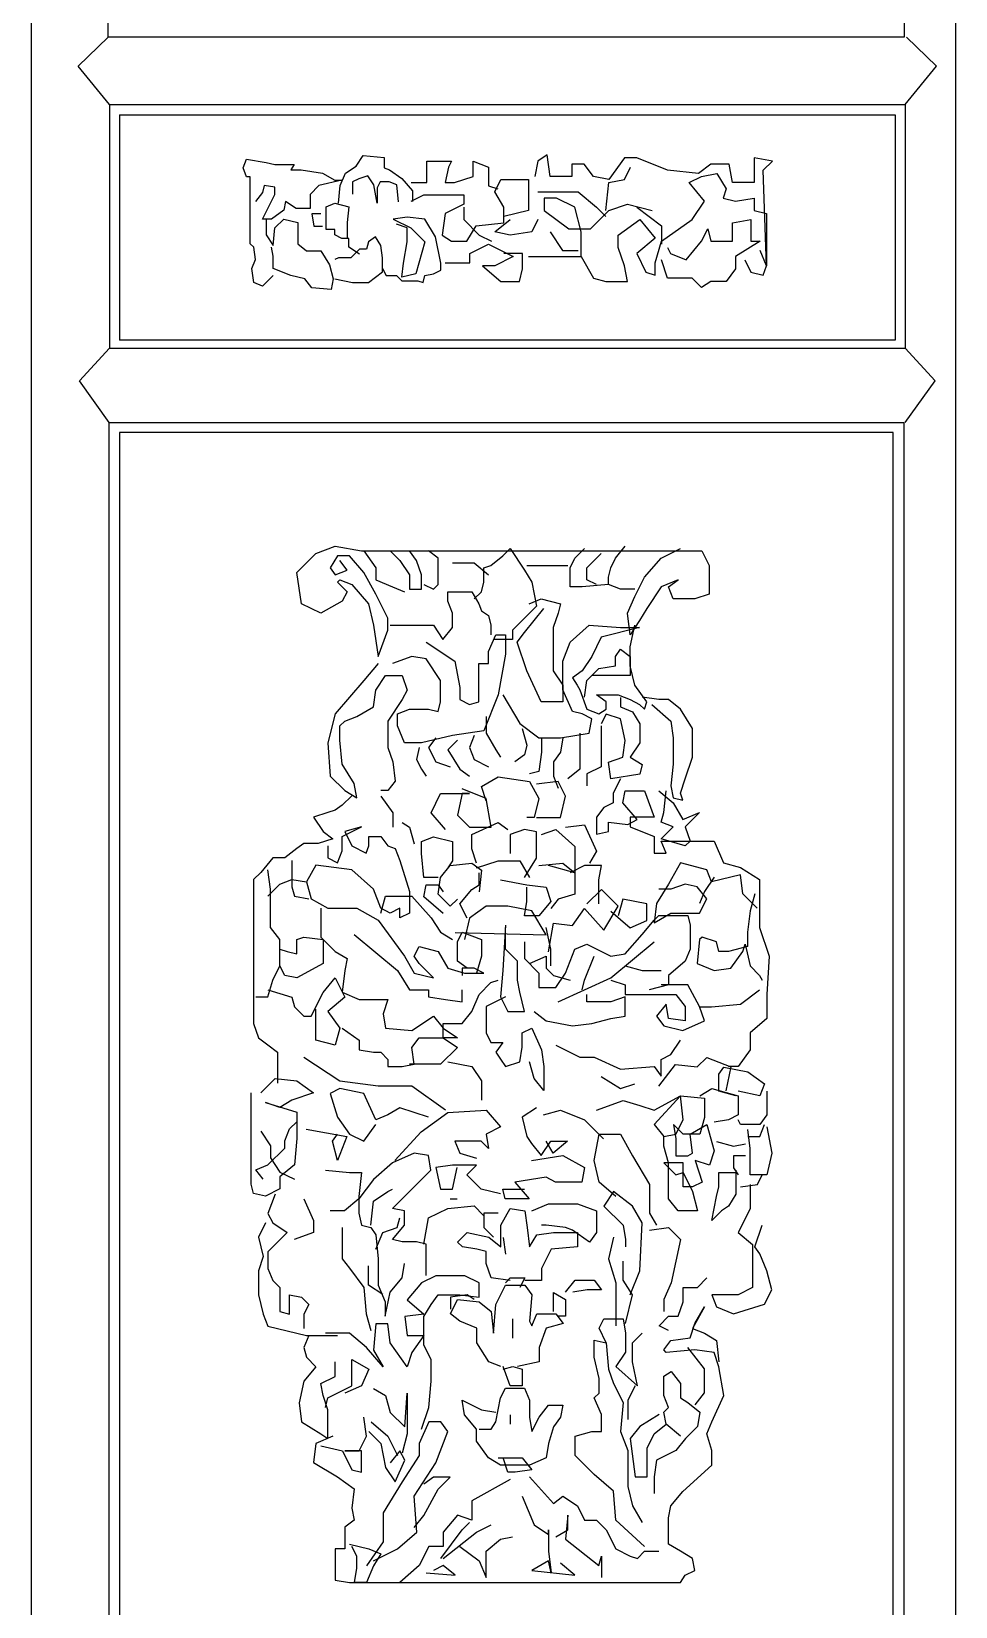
# Model space of a CAD drawing. Extents: x 1684 to 4686, y 4591 to 8092.
# Drawn here: x 3659 to 4110, y 4993 to 5761 of the extents above; entities that cross this region are included whole.
import ezdxf

# ---------------------------------------------------------------- set-up
doc = ezdxf.new("R2010")
doc.units = 0
doc.header["$MEASUREMENT"] = 0
doc.layers.add('3', color=3, linetype='CONTINUOUS')
doc.layers.add('7', color=7, linetype='CONTINUOUS')

msp = doc.modelspace()

# ---------------------------------------------------------------- linework, layer by layer
at = {"layer": '3'}
for p, q in [((3696.57, 5758.27), (3696.57, 7270.16)), ((4084.86, 7270.16), (4084.86, 5758.27)), ((3681.93, 5744.26), (3696.57, 5758.27)), ((4084.86, 5758.27), (3696.57, 5758.27)), ((4100.55, 5744.26), (4085.91, 5758.27)), ((3697.16, 5725.44), (3681.93, 5744.26)), ((4085.32, 5725.44), (4100.55, 5744.26)), ((3697.16, 5725.44), (4085.32, 5725.44)), ((3697.16, 5725.44), (3697.16, 5606.67)), ((4085.32, 5725.44), (4085.32, 5606.67)), ((3682.52, 5590.82), (3697.16, 5606.67)), ((3697.16, 5606.67), (4085.32, 5606.67)), ((4099.95, 5590.82), (4085.32, 5606.67)), ((3697.08, 5570.48), (3682.52, 5590.82)), ((4085.39, 5570.48), (4099.95, 5590.82)), ((3697.08, 4945.29), (3697.08, 5570.48)), ((3697.08, 5570.48), (4084.66, 5570.48)), ((4084.66, 5570.48), (4084.66, 4945.29))]:
    msp.add_line(p, q, dxfattribs=at)
for points in [[(3777.01, 5642.16), (3771.84, 5637), (3767.54, 5638.72), (3766.68, 5645.6), (3768.4, 5649.9), (3767.54, 5655.91), (3765.82, 5657.63), (3765.82, 5690.29), (3764.1, 5690.29), (3762.38, 5694.59), (3764.1, 5698.89), (3773.56, 5697.17), (3777.87, 5696.31), (3787.33, 5696.31), (3785.61, 5693.73), (3790.77, 5693.73), (3801.1, 5692.01), (3807.12, 5688.58), (3810.57, 5688.58), (3799.38, 5686), (3795.08, 5681.7), (3795.08, 5674.82), (3788.19, 5674.82), (3783.03, 5678.26), (3782.17, 5673.96), (3776.15, 5669.67), (3771.84, 5669.67), (3774.42, 5674.82), (3777.87, 5681.7), (3777.87, 5685.14), (3772.7, 5686), (3771.84, 5682.56), (3768.4, 5678.26)], [(3808.84, 5677.4), (3809.7, 5686), (3812.29, 5692.01), (3817.45, 5695.45), (3820.89, 5700.61), (3831.22, 5699.75), (3831.22, 5694.59), (3833.8, 5693.73), (3839.82, 5689.44), (3844.98, 5683.42), (3844.98, 5678.26)], [(3927.25, 5651.33), (3933.28, 5640.8), (3939.3, 5639.29), (3949.84, 5639.29), (3948.34, 5646.81), (3945.33, 5655.84), (3945.33, 5661.86), (3955.87, 5669.38), (3963.4, 5660.35), (3954.36, 5652.83), (3958.88, 5643.81), (3963.4, 5642.3), (3963.4, 5648.32), (3966.41, 5658.85), (3981.47, 5669.38), (3987.49, 5678.4), (3979.96, 5687.43), (3985.98, 5690.44), (3993.51, 5691.94), (3998.03, 5684.42), (3996.52, 5679.91), (4002.55, 5678.4), (4011.58, 5679.91), (4011.58, 5673.89), (4017.61, 5672.39), (4017.61, 5658.85), (4017.61, 5646.81), (4016.1, 5693.45), (4020.62, 5697.96), (4011.58, 5699.46), (4011.58, 5687.43), (4001.04, 5687.43), (3999.54, 5696.45), (3990.5, 5696.45), (3984.48, 5691.94), (3969.42, 5693.45), (3954.36, 5699.46), (3948.34, 5699.46), (3940.81, 5688.93), (3933.28, 5690.44), (3928.76, 5696.45), (3922.74, 5696.45), (3922.74, 5690.44), (3912.2, 5690.44), (3910.69, 5700.97), (3906.17, 5697.96), (3904.67, 5690.44)], [(3838.12, 5678.12), (3837.37, 5686.29), (3833.66, 5687.78), (3829.2, 5687.78), (3827.71, 5684.81), (3827.71, 5677.38), (3826.22, 5686.29), (3823.25, 5690.75), (3818.79, 5689.26), (3815.81, 5687.78), (3815.81, 5681.84)], [(3844.43, 5687.43), (3851.96, 5687.43), (3851.96, 5697.96), (3864.01, 5697.96), (3862.5, 5694.95), (3861, 5687.43), (3865.51, 5687.43), (3874.55, 5690.44), (3874.55, 5697.96), (3882.08, 5694.95), (3882.08, 5690.44), (3882.08, 5685.92), (3886.6, 5684.42)], [(3939.3, 5673.89), (3940.81, 5687.43), (3948.34, 5688.93), (3951.35, 5694.95)], [(3844.43, 5678.4), (3850.46, 5681.41), (3864.01, 5681.41), (3870.03, 5681.41), (3870.03, 5676.9), (3861, 5672.39), (3859.49, 5661.86), (3864.01, 5658.85), (3871.54, 5658.85), (3876.06, 5666.37), (3889.61, 5667.87), (3889.61, 5675.39), (3885.09, 5682.92), (3888.1, 5688.93), (3901.66, 5688.93), (3901.66, 5673.89), (3889.61, 5670.88)], [(3906.17, 5682.92), (3925.75, 5682.92), (3934.78, 5675.39), (3939.3, 5670.88)], [(3819.17, 5652.48), (3814.01, 5655.91), (3814.01, 5660.21), (3810.57, 5660.21), (3807.12, 5661.93), (3807.12, 5664.51), (3802.82, 5664.51), (3802.82, 5669.67), (3802.82, 5675.68), (3807.12, 5677.4), (3814.01, 5675.68), (3813.15, 5667.95), (3813.15, 5660.21)], [(3870.03, 5675.39), (3870.03, 5669.38), (3877.56, 5661.86), (3883.58, 5658.85)], [(3927.25, 5651.33), (3927.25, 5663.36), (3924.24, 5675.39), (3915.21, 5679.91), (3909.18, 5679.91), (3909.18, 5673.89), (3921.23, 5664.87), (3931.77, 5664.87), (3940.81, 5673.89), (3949.84, 5676.9), (3961.89, 5673.89)], [(3954.36, 5675.39), (3966.41, 5666.37), (3966.41, 5657.34)], [(3773.56, 5669.67), (3773.56, 5661.93), (3777.01, 5656.77), (3777.87, 5665.37), (3782.17, 5669.67), (3789.05, 5667.95), (3789.05, 5661.07), (3789.05, 5657.63), (3793.36, 5654.19), (3796.8, 5654.19), (3800.24, 5654.19), (3804.54, 5647.32), (3806.26, 5640.44), (3805.4, 5635.28), (3795.94, 5636.14), (3792.49, 5640.44), (3785.61, 5642.16), (3777.01, 5645.6), (3777.01, 5651.62), (3776.15, 5655.91)], [(3800.24, 5672.24), (3795.94, 5672.24), (3796.8, 5666.23), (3801.1, 5666.23)], [(3830.36, 5645.6), (3832.08, 5642.16), (3837.24, 5642.16), (3839.82, 5639.58), (3847.57, 5639.58), (3850.15, 5638.72), (3851.01, 5642.16), (3855.31, 5643.02), (3858.75, 5644.74), (3858.75, 5648.18), (3856.17, 5661.07), (3851.01, 5669.67), (3842.4, 5670.53), (3835.52, 5669.67), (3844.12, 5665.37), (3851.01, 5658.49), (3846.71, 5643.02), (3839.82, 5641.3), (3840.68, 5648.18), (3842.4, 5658.49), (3842.4, 5665.37), (3837.24, 5667.09)], [(3906.17, 5669.38), (3903.16, 5663.36), (3892.62, 5661.86), (3885.09, 5663.36), (3892.62, 5669.38)], [(3969.42, 5655.84), (3970.92, 5652.83), (3978.45, 5649.82), (3985.98, 5658.85), (3988.99, 5664.87), (3990.5, 5658.85), (4001.04, 5658.85), (4001.04, 5667.87), (4010.08, 5669.38), (4010.08, 5658.85), (4014.59, 5658.85), (4002.55, 5651.33), (4002.55, 5645.31), (3998.03, 5639.29), (3990.5, 5639.29), (3985.98, 5636.29), (3981.47, 5640.8), (3969.42, 5640.8), (3966.41, 5649.82)], [(3807.12, 5640.44), (3815.73, 5638.72), (3823.47, 5638.72), (3830.36, 5643.88), (3830.36, 5650.76), (3829.5, 5656.77), (3826.91, 5661.07), (3823.47, 5658.49), (3822.61, 5655.05), (3819.17, 5655.05), (3817.45, 5653.33), (3814.87, 5650.76), (3808.84, 5650.76), (3807.12, 5649.9)], [(3912.2, 5663.36), (3918.22, 5654.34), (3925.75, 5654.34)], [(3861, 5648.32), (3873.04, 5648.32), (3873.04, 5652.83), (3882.08, 5657.34), (3894.13, 5651.33), (3885.09, 5646.81), (3879.07, 5646.81), (3888.1, 5639.29), (3897.14, 5639.29), (3898.64, 5645.31), (3898.64, 5652.83), (3889.61, 5652.83)], [(4007.07, 5649.82), (4010.08, 5643.81), (4016.1, 5642.3), (4017.61, 5646.81), (4014.59, 5654.34)], [(3901.66, 5651.33), (3927.25, 5651.33)], [(3808.4, 5492.64), (3813.08, 5487.97), (3810.74, 5483.3), (3800.21, 5477.45), (3790.85, 5482.13), (3788.51, 5497.32), (3797.87, 5506.67), (3807.23, 5510.17), (3820.1, 5507.84), (3971, 5507.84), (3986.21, 5507.84), (3989.72, 5500.82), (3989.72, 5486.8), (3982.7, 5484.47), (3975.68, 5484.47), (3972.17, 5484.47), (3969.83, 5490.31), (3974.51, 5493.81), (3966.32, 5490.31), (3959.3, 5479.79), (3955.79, 5473.95), (3951.12, 5466.94), (3949.95, 5477.45), (3953.46, 5485.63), (3958.13, 5494.98), (3966.32, 5504.33), (3975.68, 5509)], [(3821.27, 5507.84), (3827.12, 5499.66), (3827.12, 5497.32), (3827.12, 5493.81), (3835.31, 5490.31), (3841.15, 5487.97)], [(3834.14, 5507.84), (3838.81, 5503.16), (3843.49, 5496.15), (3843.49, 5492.64), (3843.49, 5489.14), (3848.17, 5489.14), (3849.34, 5489.14), (3849.34, 5496.15), (3847, 5503.16), (3843.49, 5507.84)], [(3850.51, 5491.48), (3855.19, 5489.14), (3857.53, 5491.48), (3857.53, 5498.49), (3857.53, 5504.33), (3852.85, 5507.84)], [(3875.08, 5484.47), (3878.59, 5487.97), (3879.76, 5492.64), (3879.76, 5499.66), (3883.27, 5500.82), (3889.12, 5505.5), (3892.63, 5509), (3899.64, 5498.49), (3903.15, 5492.64), (3905.49, 5480.96), (3893.8, 5469.27), (3893.8, 5464.6), (3890.29, 5464.6), (3884.44, 5464.6)], [(3940.59, 5491.48), (3927.72, 5490.31), (3921.87, 5490.31), (3921.87, 5493.81), (3921.87, 5499.66), (3924.21, 5504.33), (3928.89, 5509)], [(3934.74, 5491.48), (3930.06, 5493.81), (3930.06, 5499.66), (3934.74, 5504.33), (3937.08, 5506.67)], [(3953.46, 5489.14), (3946.44, 5489.14), (3940.59, 5491.48), (3940.59, 5494.98), (3941.76, 5499.66), (3944.1, 5504.33), (3948.78, 5510.17)], [(3808.4, 5492.64), (3809.57, 5493.81), (3815.42, 5491.48), (3823.61, 5482.13), (3825.95, 5471.61), (3828.29, 5456.42), (3832.97, 5469.27), (3832.97, 5475.12), (3827.12, 5486.8), (3821.27, 5497.32), (3814.25, 5505.5), (3808.4, 5505.5), (3804.89, 5499.66), (3807.23, 5496.15), (3813.08, 5498.49), (3809.57, 5503.16)], [(3864.55, 5501.99), (3875.08, 5501.99), (3882.1, 5496.15)], [(3900.81, 5500.82), (3910.17, 5500.82), (3920.7, 5500.82)], [(3834.14, 5471.61), (3844.66, 5471.61), (3855.19, 5471.61), (3859.87, 5464.6), (3864.55, 5470.44), (3864.55, 5477.45), (3862.21, 5483.3), (3862.21, 5487.97), (3865.72, 5487.97), (3873.91, 5487.97), (3877.42, 5482.13), (3878.59, 5478.62), (3882.1, 5476.29), (3883.27, 5471.61), (3883.27, 5466.94)], [(3901.98, 5482.13), (3907.83, 5484.47), (3917.19, 5482.13), (3916.02, 5477.45), (3913.68, 5470.44), (3913.68, 5461.1), (3913.68, 5449.41), (3918.36, 5442.4), (3918.36, 5434.22), (3907.83, 5434.22), (3900.81, 5449.41), (3896.13, 5463.43), (3899.64, 5468.11), (3909, 5479.79)], [(3889.12, 5437.72), (3897.3, 5423.7), (3906.66, 5416.69), (3917.19, 5416.69), (3931.23, 5419.03), (3932.4, 5426.04), (3927.72, 5428.38), (3923.04, 5429.55), (3918.36, 5440.06), (3918.36, 5454.08), (3921.87, 5463.43), (3931.23, 5471.61), (3946.44, 5470.44), (3955.79, 5470.44), (3937.08, 5465.77), (3932.4, 5456.42), (3927.72, 5449.41), (3923.04, 5445.9), (3925.38, 5442.4), (3926.55, 5440.06), (3930.06, 5430.71), (3935.91, 5428.38), (3939.42, 5430.71), (3939.42, 5434.22), (3934.74, 5437.72), (3945.27, 5437.72), (3951.12, 5435.39), (3955.79, 5433.05), (3958.13, 5430.71), (3959.3, 5434.22), (3953.46, 5442.4), (3951.12, 5451.75), (3951.12, 5461.1), (3953.46, 5471.61)], [(3851.68, 5463.43), (3865.72, 5454.08), (3868.06, 5441.23), (3868.06, 5435.39), (3872.74, 5433.05), (3877.42, 5434.22), (3877.42, 5440.06), (3877.42, 5447.07), (3877.42, 5452.92), (3882.1, 5452.92), (3882.1, 5458.76), (3885.61, 5466.94), (3890.29, 5466.94), (3890.29, 5457.59), (3886.78, 5437.72), (3879.76, 5420.2), (3864.55, 5417.86), (3849.34, 5414.35), (3841.15, 5414.35), (3837.64, 5422.53), (3837.64, 5428.38), (3843.49, 5430.71), (3852.85, 5430.71), (3857.53, 5429.55), (3858.7, 5434.22), (3858.7, 5444.74), (3851.68, 5455.25), (3844.66, 5456.42), (3835.31, 5452.92)], [(3828.31, 5452.89), (3821.29, 5444.71), (3814.27, 5436.53), (3807.26, 5428.35), (3803.75, 5414.33), (3804.92, 5397.97), (3811.94, 5390.96), (3817.78, 5387.46), (3816.61, 5394.47), (3810.77, 5403.81), (3809.6, 5415.5), (3809.6, 5422.51), (3811.94, 5424.85), (3817.78, 5427.18), (3825.97, 5431.86), (3827.14, 5440.04), (3831.82, 5447.05), (3840.01, 5447.05), (3842.35, 5440.04), (3840.01, 5435.36), (3832.99, 5424.85), (3832.99, 5420.17), (3832.99, 5411.99), (3835.33, 5404.98), (3836.5, 5395.64), (3832.99, 5390.96), (3829.48, 5390.96)], [(3928.89, 5436.56), (3930.06, 5444.74), (3935.91, 5450.58), (3944.1, 5451.75), (3944.1, 5456.42), (3946.44, 5459.93), (3951.12, 5456.42), (3951.12, 5447.07), (3946.44, 5447.07), (3938.25, 5447.07), (3932.4, 5447.07)], [(3946.46, 5436.43), (3946.46, 5431.76), (3952.31, 5429.42), (3955.82, 5423.58), (3955.82, 5414.23), (3951.14, 5407.22), (3956.99, 5403.71), (3955.82, 5399.04), (3941.78, 5396.7), (3940.61, 5404.88), (3947.63, 5407.22), (3948.8, 5415.4), (3946.46, 5425.91), (3939.44, 5428.25), (3937.1, 5423.58)], [(3961.67, 5433.03), (3971.03, 5424.85), (3972.2, 5416.67), (3972.2, 5403.81), (3971.03, 5393.3), (3972.2, 5387.46), (3976.88, 5386.29), (3975.71, 5389.79), (3978.05, 5396.8), (3981.56, 5407.32), (3981.56, 5421.34), (3975.71, 5430.69), (3969.86, 5435.36), (3965.18, 5435.36), (3956.99, 5436.53)], [(3880.95, 5427.18), (3880.95, 5419.01), (3885.63, 5410.83), (3887.97, 5407.32)], [(3937.1, 5422.51), (3937.1, 5410.83), (3937.1, 5402.65), (3930.09, 5399.14), (3930.09, 5393.3)], [(3856.39, 5416.67), (3852.88, 5411.99), (3856.39, 5404.98), (3863.41, 5402.65)], [(3866.92, 5415.5), (3862.24, 5410.83), (3868.09, 5401.48), (3872.76, 5397.97)], [(3875.1, 5417.84), (3872.76, 5411.99), (3875.1, 5406.15), (3882.12, 5402.65)], [(3898.5, 5421.34), (3900.84, 5413.16), (3899.67, 5408.49), (3894.99, 5404.98)], [(3907.86, 5416.67), (3907.86, 5409.66), (3906.69, 5400.31), (3902.01, 5399.14)], [(3918.39, 5416.67), (3917.22, 5409.66), (3913.71, 5404.98), (3913.71, 5397.97), (3916.05, 5392.13)], [(3926.58, 5419.01), (3926.58, 5411.99), (3926.58, 5401.48), (3920.73, 5396.8)], [(3848.2, 5411.99), (3847.03, 5406.15), (3849.37, 5401.48), (3851.71, 5397.97)], [(3861.08, 5371.99), (3854.06, 5380.17), (3858.74, 5389.52), (3872.78, 5389.52), (3869.27, 5389.52), (3866.93, 5379), (3872.78, 5373.16), (3883.31, 5373.16), (3880.97, 5387.18), (3869.27, 5391.86)], [(3880.97, 5386.02), (3878.63, 5393.03), (3886.82, 5397.7), (3902.02, 5395.36), (3906.7, 5387.18), (3904.36, 5377.84), (3900.85, 5377.84)], [(3905.53, 5377.84), (3917.23, 5377.84), (3919.57, 5388.35), (3916.06, 5395.36), (3905.53, 5394.19)], [(3946.46, 5396.7), (3942.95, 5389.69), (3942.95, 5385.02), (3938.27, 5382.68), (3934.76, 5378.01), (3934.76, 5369.83), (3940.61, 5370.99), (3940.61, 5375.67), (3949.97, 5374.5), (3954.65, 5376.84), (3947.63, 5385.02), (3948.8, 5390.86), (3958.16, 5390.86), (3962.84, 5378.01), (3951.14, 5378.01), (3951.14, 5373.33), (3962.84, 5368.66), (3962.84, 5360.48), (3968.69, 5360.48), (3966.35, 5366.32), (3975.71, 5366.32), (3992.08, 5366.32), (3996.76, 5355.8), (4004.95, 5353.47), (4014.31, 5347.62), (4014.31, 5338.28), (4014.31, 5324.25), (4018.99, 5310.23), (4017.82, 5291.54), (4017.82, 5279.85), (4009.63, 5272.84), (4009.63, 5264.66), (4003.78, 5256.48), (3999.1, 5256.48)], [(3815.44, 5388.52), (3810.77, 5383.85), (3807.26, 5381.51), (3803.75, 5380.34), (3796.73, 5378.01), (3801.41, 5370.99), (3806.09, 5367.49), (3799.07, 5365.15), (3792.05, 5365.15), (3788.54, 5362.81), (3782.69, 5358.14), (3776.84, 5358.14), (3770.99, 5351.13), (3767.48, 5347.62), (3767.48, 5277.51), (3769.82, 5270.5), (3774.5, 5267), (3779.18, 5263.49), (3779.18, 5251.81), (3779.18, 5248.3)], [(3829.5, 5388.35), (3835.35, 5380.17), (3835.35, 5373.16)], [(3965.18, 5390.86), (3972.2, 5385.02), (3976.88, 5376.84), (3985.07, 5380.34), (3978.05, 5373.33), (3980.39, 5366.32), (3978.05, 5363.98), (3966.35, 5367.49), (3972.2, 5373.33), (3966.35, 5375.67), (3967.52, 5380.34), (3968.69, 5390.86)], [(3803.75, 5363.98), (3803.75, 5358.14), (3808.43, 5355.8), (3810.77, 5361.65), (3810.77, 5368.66), (3820.12, 5373.33), (3811.94, 5370.99), (3815.44, 5363.98), (3822.46, 5360.48), (3823.63, 5363.98), (3823.63, 5368.66), (3829.48, 5368.66), (3832.99, 5363.98), (3836.5, 5362.81), (3838.84, 5356.97), (3843.52, 5341.78), (3843.52, 5331.26), (3838.84, 5328.93), (3838.84, 5333.6), (3834.16, 5331.26), (3829.48, 5333.6), (3825.97, 5342.95), (3815.44, 5352.3), (3797.9, 5354.63), (3793.22, 5346.46), (3795.56, 5338.28), (3803.75, 5333.6), (3817.78, 5333.6), (3828.31, 5327.76), (3841.18, 5310.23), (3845.86, 5302.05), (3855.22, 5299.71), (3848.2, 5306.73), (3845.86, 5310.23), (3848.2, 5314.91), (3857.56, 5312.57), (3862.24, 5304.39), (3870.43, 5302.05), (3879.78, 5302.05), (3875.1, 5304.39), (3869.26, 5304.39), (3869.26, 5300.88)], [(3840.03, 5375.5), (3843.53, 5373.16), (3845.87, 5364.98)], [(3857.57, 5348.62), (3850.55, 5348.62), (3849.38, 5360.31), (3849.38, 5366.15), (3855.23, 5368.49), (3864.59, 5366.15), (3864.59, 5356.8), (3862.25, 5353.3)], [(3876.29, 5355.63), (3873.95, 5362.65), (3873.95, 5369.66), (3886.82, 5375.5), (3891.5, 5371.99)], [(3899.69, 5348.62), (3905.53, 5357.97), (3905.53, 5370.82), (3899.69, 5371.99), (3892.67, 5369.66), (3892.67, 5360.31)], [(3907.87, 5369.66), (3914.89, 5371.99), (3924.25, 5363.81), (3924.25, 5350.96), (3911.38, 5354.47)], [(3919.57, 5373.16), (3928.93, 5374.33), (3934.78, 5361.48), (3931.27, 5355.63)], [(3786.2, 5356.97), (3786.2, 5344.12), (3787.37, 5339.44), (3794.39, 5338.28)], [(3866.93, 5338.11), (3863.42, 5334.6), (3857.57, 5340.44), (3858.74, 5348.62), (3863.42, 5354.47), (3873.95, 5355.63), (3878.63, 5352.13), (3877.46, 5341.61)], [(3876.29, 5353.3), (3886.82, 5356.8), (3897.35, 5356.8), (3902.02, 5348.62)], [(3906.7, 5354.47), (3918.4, 5355.63), (3924.25, 5350.96), (3924.25, 5340.44), (3916.06, 5338.11), (3912.55, 5333.43)], [(3935.95, 5335.77), (3935.95, 5347.45), (3937.12, 5354.47), (3928.93, 5354.47), (3921.91, 5350.96)], [(4013.14, 5333.6), (4006.12, 5340.61), (4004.95, 5349.96), (3995.59, 5347.62), (3990.91, 5346.46), (3988.58, 5352.3), (3975.71, 5355.8), (3969.86, 5345.29), (3964.01, 5335.94), (3962.84, 5326.59), (3971.03, 5331.26), (3985.07, 5331.26), (3988.58, 5338.28), (3983.9, 5344.12), (3978.05, 5345.29), (3971.03, 5342.95), (3965.18, 5342.95)], [(3768.65, 5290.37), (3774.5, 5290.37), (3776.84, 5298.55), (3780.35, 5305.56), (3780.35, 5318.41), (3775.67, 5324.25), (3775.67, 5337.11), (3775.67, 5342.95), (3774.5, 5352.3)], [(3774.5, 5339.44), (3780.35, 5345.29), (3786.2, 5347.62), (3793.22, 5346.46)], [(3859.91, 5331.1), (3850.55, 5339.27), (3851.72, 5345.12), (3857.57, 5345.12), (3859.91, 5341.61)], [(3871.61, 5328.76), (3868.1, 5335.77), (3873.95, 5342.78), (3877.46, 5345.12), (3877.46, 5350.96)], [(3887.99, 5347.45), (3900.85, 5345.12), (3910.21, 5343.95), (3912.55, 5336.94), (3906.7, 5329.93), (3899.69, 5329.93), (3900.85, 5336.94), (3900.85, 5343.95)], [(3992.08, 5348.79), (3987.41, 5341.78), (3985.07, 5335.94)], [(3829.48, 5331.26), (3831.82, 5339.44), (3844.69, 5339.44), (3854.05, 5328.93), (3858.73, 5321.92), (3864.58, 5318.41)], [(3911.38, 5312.4), (3913.72, 5326.42), (3923.08, 5325.25), (3928.93, 5333.43), (3938.29, 5322.92), (3945.31, 5334.6), (3937.12, 5342.78), (3930.1, 5335.77)], [(3941.8, 5332.26), (3951.16, 5324.08), (3959.34, 5327.59), (3959.34, 5335.77), (3947.65, 5338.11), (3945.31, 5329.93)], [(4011.97, 5340.61), (4009.63, 5332.43), (4008.46, 5321.92), (4008.46, 5314.91), (3999.1, 5312.57), (3994.42, 5312.57), (3993.25, 5317.24), (3986.24, 5319.58), (3985.07, 5318.41), (3983.9, 5306.73), (3992.08, 5303.22), (4000.27, 5304.39), (4006.12, 5312.57), (4007.29, 5316.07), (4009.63, 5305.56), (4014.31, 5300.88), (4015.48, 5298.55)], [(3800.24, 5333.6), (3800.24, 5319.58), (3807.26, 5312.57), (3813.11, 5309.06), (3811.94, 5303.22), (3810.77, 5292.7), (3818.95, 5289.2), (3828.31, 5289.2), (3832.99, 5289.2), (3830.65, 5282.19), (3831.82, 5275.18), (3844.69, 5274.01), (3855.22, 5281.02), (3859.9, 5275.18), (3866.92, 5270.5), (3859.9, 5270.5), (3859.9, 5277.51), (3869.26, 5277.51), (3873.93, 5283.36), (3877.44, 5291.54), (3883.29, 5297.38), (3886.8, 5298.55)], [(3865.74, 5321.84), (3910.2, 5320.68), (3903.18, 5332.36), (3891.48, 5334.7), (3880.95, 5334.7), (3872.76, 5328.85), (3870.42, 5318.34)], [(3899.67, 5317.24), (3899.67, 5309.06), (3906.69, 5302.05), (3906.69, 5295.04), (3914.88, 5295.04), (3919.56, 5302.05), (3924.24, 5313.74), (3930.09, 5316.07), (3941.78, 5310.23), (3948.8, 5311.4), (3956.99, 5320.75), (3962.84, 5327.76), (3965.18, 5330.1), (3979.22, 5330.1), (3980.39, 5325.42), (3980.39, 5313.74), (3978.05, 5307.89), (3969.86, 5300.88), (3969.86, 5296.21), (3960.5, 5293.87)], [(3871.6, 5304.39), (3866.92, 5307.89), (3866.92, 5317.24), (3869.26, 5321.92), (3878.61, 5318.41), (3878.61, 5310.23), (3876.27, 5302.05)], [(3890.31, 5325.42), (3889.14, 5303.22), (3887.97, 5290.37), (3891.48, 5283.36), (3899.67, 5283.36), (3897.33, 5292.7), (3896.16, 5298.55), (3896.16, 5307.89), (3890.31, 5313.74), (3890.31, 5324.25)], [(3912.54, 5305.56), (3912.54, 5313.74), (3910.2, 5324.25)], [(3780.35, 5313.66), (3783.86, 5312.5), (3788.54, 5311.33), (3788.54, 5318.34), (3792.05, 5319.51), (3801.41, 5318.34), (3801.41, 5306.65), (3788.54, 5299.64), (3782.69, 5300.81), (3780.35, 5305.48)], [(3816.61, 5320.75), (3837.67, 5303.22), (3843.52, 5293.87), (3852.88, 5293.87), (3852.88, 5290.37), (3861.07, 5289.2), (3869.26, 5288.03), (3869.26, 5293.87)], [(3916.05, 5288.03), (3941.78, 5299.71), (3962.84, 5317.24)], [(3902.01, 5306.73), (3910.2, 5310.23), (3910.2, 5304.39), (3913.71, 5300.88), (3921.9, 5298.55)], [(3927.75, 5293.87), (3928.92, 5298.55), (3933.59, 5310.23)], [(3774.5, 5293.8), (3786.2, 5290.29), (3787.37, 5285.62), (3792.05, 5280.95), (3795.56, 5280.95), (3801.41, 5292.63), (3807.25, 5299.64), (3811.93, 5290.29), (3803.74, 5283.28), (3809.59, 5275.1), (3807.25, 5266.92), (3797.9, 5269.26), (3797.9, 5277.44), (3797.9, 5284.45)], [(3948.8, 5305.56), (3956.99, 5303.22), (3966.35, 5303.22)], [(3904.35, 5283.36), (3910.2, 5278.68), (3923.07, 5276.34), (3932.42, 5277.51), (3941.78, 5279.85), (3948.8, 5281.02), (3948.8, 5290.37), (3941.78, 5288.03), (3930.09, 5288.03), (3930.09, 5291.54)], [(3941.78, 5298.55), (3948.8, 5296.21), (3948.8, 5291.54), (3958.16, 5291.54), (3973.37, 5291.54), (3978.05, 5285.69), (3978.05, 5278.68), (3969.86, 5279.85), (3968.69, 5286.86), (3964.01, 5281.02), (3967.52, 5276.34), (3976.88, 5274.01), (3987.41, 5278.68), (3985.07, 5285.69), (3979.22, 5296.21), (3971.03, 5296.21), (3966.35, 5296.21)], [(3985.06, 5285.62), (3990.91, 5285.62), (4004.95, 5286.79), (4014.31, 5293.8)], [(3890.31, 5290.37), (3880.95, 5285.69), (3880.95, 5279.85), (3880.95, 5272.84), (3883.29, 5268.17), (3889.14, 5268.17), (3885.63, 5263.49), (3887.97, 5259.99), (3890.31, 5256.48), (3897.33, 5258.82), (3898.5, 5265.83), (3898.5, 5272.84), (3903.18, 5275.18), (3907.86, 5264.66), (3909.03, 5256.48), (3909.03, 5249.47), (3909.03, 5244.79), (3904.35, 5250.64), (3902.01, 5258.82)], [(3810.76, 5275.1), (3818.95, 5269.26), (3818.95, 5264.59), (3825.97, 5263.42), (3829.48, 5263.42), (3832.99, 5259.91), (3832.99, 5256.41), (3840.01, 5256.41), (3845.86, 5257.58), (3844.69, 5265.75), (3848.2, 5270.43), (3859.9, 5270.43), (3866.91, 5265.75), (3858.73, 5257.58), (3843.52, 5257.58)], [(3914.88, 5266.92), (3926.57, 5261.08), (3933.59, 5261.08), (3946.46, 5255.24), (3962.84, 5256.41), (3966.35, 5251.73), (3966.35, 5259.91), (3971.03, 5262.25), (3975.71, 5269.26)], [(3792.05, 5261.08), (3809.59, 5249.4), (3828.31, 5247.06), (3844.69, 5247.06), (3861.07, 5235.37)], [(3965.11, 5246.89), (3973.29, 5257.41), (3983.82, 5256.24), (3988.5, 5260.91), (4000.2, 5256.24), (3997.86, 5244.55)], [(3862.24, 5258.74), (3873.93, 5256.41), (3878.61, 5249.4), (3878.61, 5240.05)], [(4002.68, 5242.19), (3994.49, 5244.52), (3994.49, 5252.7), (3996.83, 5256.21), (4008.53, 5253.87), (4016.72, 5248.03), (4014.38, 5242.19), (4003.85, 5244.52)], [(3770.99, 5243.55), (3778.01, 5250.56), (3788.54, 5249.4), (3796.73, 5243.55), (3786.2, 5240.05), (3780.35, 5236.54), (3773.33, 5238.88), (3788.54, 5234.21), (3788.54, 5221.35), (3787.37, 5208.5), (3780.35, 5202.66), (3780.35, 5196.81), (3773.33, 5193.31), (3767.48, 5194.48), (3766.31, 5199.15), (3766.31, 5243.55)], [(3852.8, 5231.7), (3838.77, 5236.37), (3832.92, 5232.87), (3827.07, 5230.53), (3821.22, 5243.38), (3809.52, 5245.72), (3804.84, 5243.38), (3808.35, 5231.7), (3814.2, 5223.52), (3821.22, 5220.01), (3827.07, 5228.19)], [(3937.03, 5251.56), (3946.39, 5245.72), (3953.41, 5248.06)], [(3985.14, 5242.19), (3990.99, 5245.69), (4003.85, 5242.19), (4003.85, 5232.84), (3999.17, 5230.5), (3992.15, 5229.33)], [(3934.83, 5235.17), (3947.7, 5239.85), (3955.89, 5237.51), (3962.91, 5235.17), (3975.78, 5242.19), (3962.91, 5228.16), (3967.59, 5222.32), (3973.44, 5223.49), (3976.95, 5230.5), (3975.78, 5242.19), (3987.48, 5241.02), (3987.48, 5231.67), (3985.14, 5223.49), (3976.95, 5223.49), (3972.27, 5228.16), (3973.44, 5221.15), (3973.44, 5212.97), (3979.29, 5212.97), (3981.63, 5214.14), (3980.46, 5223.49), (3988.65, 5228.16), (3992.15, 5215.31), (3989.82, 5208.3), (3982.8, 5210.64), (3986.31, 5200.12), (3981.63, 5197.78), (3976.95, 5197.78), (3976.95, 5204.79), (3976.95, 5209.47), (3974.61, 5209.47), (3967.59, 5209.47), (3973.44, 5203.63), (3976.95, 5204.79), (3981.63, 5195.45), (3983.97, 5186.1), (3974.61, 5186.1), (3969.93, 5191.94), (3969.93, 5200.12), (3969.93, 5204.79), (3969.93, 5209.47), (3967.59, 5217.65), (3967.59, 5222.32)], [(4017.89, 5244.52), (4017.89, 5232.84), (4014.38, 5228.16), (4005.02, 5228.16), (4003.85, 5230.5)], [(3836.43, 5210.67), (3849.3, 5224.69), (3862.16, 5234.04), (3880.88, 5235.2), (3887.9, 5227.02), (3880.88, 5223.52), (3882.05, 5216.51), (3878.54, 5220.01), (3865.67, 5220.01), (3868.01, 5214.17), (3876.2, 5211.83)], [(3905.45, 5236.37), (3898.43, 5231.7), (3900.77, 5222.35), (3903.11, 5218.85), (3907.79, 5213), (3912.46, 5220.01), (3920.65, 5220.01), (3913.63, 5214.17), (3910.13, 5220.01)], [(3908.96, 5232.87), (3917.14, 5235.2), (3928.84, 5230.53), (3938.2, 5221.18)], [(3772.16, 5201.49), (3768.65, 5206.16), (3774.5, 5208.5), (3782.69, 5216.68), (3782.69, 5220.18), (3785.03, 5226.03), (3788.54, 5229.53)], [(3770.99, 5224.86), (3775.67, 5217.85), (3775.67, 5212), (3780.35, 5204.99), (3787.37, 5201.49)], [(3793.14, 5225.86), (3813.03, 5222.35), (3808.35, 5210.67), (3806.01, 5220.01), (3808.35, 5223.52)], [(3944.19, 5193.11), (3936, 5200.12), (3933.66, 5210.64), (3936, 5223.49), (3946.53, 5223.49), (3952.38, 5212.97), (3960.57, 5198.95), (3960.57, 5184.93), (3964.08, 5179.09)], [(4008.53, 5222.32), (4014.38, 5222.32), (4016.72, 5228.16)], [(4017.89, 5227), (4020.23, 5214.14), (4017.89, 5203.63), (4009.7, 5203.63), (4009.7, 5209.47), (4009.7, 5216.48), (4008.53, 5225.83)], [(3993.32, 5219.98), (4001.51, 5217.65), (4007.36, 5218.82)], [(3851.64, 5154.58), (3851.64, 5169.77), (3846.96, 5170.94), (3839.94, 5170.94), (3835.26, 5172.1), (3841.11, 5179.12), (3841.11, 5186.13), (3835.26, 5187.3), (3844.62, 5196.64), (3853.97, 5205.99), (3852.8, 5213), (3845.79, 5214.17), (3835.26, 5209.5), (3825.9, 5201.32), (3818.88, 5191.97), (3811.86, 5186.13), (3804.84, 5186.13)], [(3887.9, 5194.31), (3878.54, 5196.64), (3871.52, 5203.65), (3876.2, 5208.33), (3864.5, 5208.33), (3856.31, 5207.16), (3858.65, 5196.64), (3864.5, 5196.64), (3866.84, 5207.16)], [(3903.11, 5210.67), (3918.31, 5213), (3928.84, 5207.16), (3927.67, 5200.15), (3914.8, 5200.15), (3910.13, 5202.49), (3894.92, 5200.15), (3901.94, 5191.97), (3890.24, 5191.97), (3889.07, 5196.64), (3899.6, 5196.64)], [(4007.36, 5212.97), (4001.51, 5212.97), (4001.51, 5207.13), (4003.85, 5203.63)], [(3802.5, 5205.99), (3814.2, 5204.82), (3820.05, 5204.82), (3818.88, 5193.14), (3818.88, 5184.96), (3820.05, 5179.12), (3824.73, 5177.95), (3827.07, 5174.44), (3828.24, 5162.76)], [(4002.68, 5205.96), (4002.68, 5194.28), (3999.17, 5188.43), (3995.66, 5186.1), (3990.99, 5181.42), (3993.32, 5193.11), (3994.49, 5197.78), (3994.49, 5204.79), (4002.68, 5204.79)], [(4009.7, 5198.95), (4009.7, 5187.27), (4007.36, 5182.59), (4003.85, 5175.58), (4010.87, 5169.74), (4010.87, 5163.9), (4010.87, 5154.55), (4010.87, 5148.71), (4003.85, 5145.2), (3999.17, 5145.2), (3990.99, 5145.2), (3993.32, 5139.36), (4001.51, 5135.85), (4016.72, 5140.53), (4020.23, 5147.54), (4017.89, 5156.88), (4014.38, 5165.06), (4012.04, 5168.57), (4015.55, 5179.09)], [(4005.02, 5197.78), (4013.21, 5198.95), (4015.55, 5203.63)], [(3778.03, 5194.21), (3774.52, 5184.86), (3776.86, 5180.19), (3783.88, 5175.51), (3774.52, 5166.17), (3774.52, 5157.99), (3776.86, 5152.14), (3780.37, 5148.64), (3780.37, 5140.46), (3780.37, 5136.95), (3785.05, 5135.78), (3785.05, 5145.13), (3790.9, 5143.96), (3794.41, 5140.46), (3792.07, 5135.78), (3792.07, 5131.11), (3792.07, 5128.77)], [(3791.98, 5191.97), (3796.65, 5181.45), (3796.65, 5175.61), (3787.3, 5172.1)], [(3824.73, 5179.12), (3825.9, 5190.8), (3832.92, 5195.47), (3835.26, 5196.64)], [(3863.33, 5191.97), (3866.84, 5191.97)], [(3951.21, 5145.2), (3955.89, 5156.88), (3957.06, 5180.25), (3952.38, 5188.43), (3943.02, 5195.45), (3938.34, 5188.43), (3947.7, 5179.09), (3948.87, 5172.08), (3948.87, 5168.57)], [(3850.47, 5169.77), (3852.8, 5182.62), (3862.16, 5187.3), (3875.03, 5188.46), (3879.71, 5183.79)], [(3892.71, 5152.18), (3883.35, 5153.35), (3881.01, 5160.36), (3881.01, 5166.21), (3876.33, 5167.38), (3869.31, 5168.54), (3866.97, 5170.88), (3871.65, 5175.55), (3882.18, 5173.22), (3888.03, 5168.54), (3888.03, 5179.06), (3892.71, 5187.24), (3899.72, 5186.07), (3900.89, 5177.89), (3902.06, 5168.54), (3905.57, 5174.39), (3913.76, 5175.55), (3925.46, 5175.55), (3925.46, 5168.54), (3912.59, 5167.38), (3907.91, 5158.03), (3907.91, 5152.18), (3899.72, 5152.18)], [(3886.86, 5184.9), (3879.84, 5184.9), (3879.84, 5177.89), (3884.52, 5173.22)], [(3903.23, 5186.07), (3911.42, 5189.58), (3925.46, 5189.58), (3934.82, 5186.07), (3934.82, 5175.55), (3931.31, 5170.88), (3923.12, 5176.72), (3919.61, 5177.89), (3910.25, 5179.06), (3907.91, 5179.06)], [(3773.35, 5180.19), (3769.84, 5173.18), (3772.18, 5163.83), (3769.84, 5156.82), (3769.84, 5145.13), (3772.18, 5135.78), (3774.52, 5129.94), (3779.2, 5128.77), (3793.24, 5125.27), (3808.44, 5125.27)], [(3810.69, 5177.95), (3810.69, 5162.76), (3814.2, 5158.08), (3821.22, 5148.73), (3822.39, 5135.88), (3824.73, 5127.7)], [(3827.07, 5167.43), (3830.58, 5175.61), (3837.6, 5177.95), (3838.77, 5182.62)], [(3960.57, 5176.75), (3969.93, 5177.92), (3975.78, 5172.08), (3973.44, 5161.56), (3971.1, 5151.04), (3967.59, 5142.86), (3967.59, 5137.02)], [(3889.17, 5173.14), (3890.34, 5164.96)], [(3943.02, 5173.24), (3940.68, 5162.73), (3944.19, 5151.04), (3944.19, 5139.36), (3944.19, 5130.01)], [(3828.24, 5162.76), (3828.24, 5149.9), (3831.75, 5141.72), (3831.75, 5134.71), (3834.09, 5146.4), (3839.94, 5153.41), (3841.11, 5160.42)], [(3948.87, 5131.18), (3952.38, 5145.2), (3947.7, 5152.21), (3947.7, 5161.56)], [(3849.39, 5079.66), (3852.9, 5090.18), (3854.07, 5103.03), (3854.07, 5113.55), (3850.56, 5120.56), (3850.56, 5134.58), (3854.07, 5140.43), (3857.58, 5145.1), (3868.11, 5145.1), (3877.47, 5143.93), (3877.47, 5150.94), (3870.45, 5154.45), (3856.41, 5154.45), (3849.39, 5150.94), (3842.37, 5142.76), (3850.56, 5135.75), (3841.2, 5134.58), (3842.37, 5125.24), (3850.56, 5125.24), (3844.71, 5117.06), (3842.37, 5110.04), (3834.19, 5121.73), (3833.02, 5131.08), (3827.17, 5131.08), (3826, 5118.22), (3830.68, 5110.04), (3822.49, 5119.39), (3814.3, 5126.4), (3802.6, 5126.4)], [(3830.58, 5145.23), (3823.56, 5149.9), (3823.56, 5159.25)], [(3890.37, 5151.02), (3892.71, 5153.35), (3899.72, 5153.35), (3897.38, 5148.68)], [(3969.93, 5127.67), (3965.25, 5130.01), (3969.93, 5134.68), (3974.61, 5134.68), (3976.95, 5141.69), (3976.95, 5148.71), (3983.97, 5148.71), (3988.65, 5153.38)], [(3888.03, 5110.12), (3882.18, 5112.45), (3876.33, 5121.8), (3876.33, 5128.81), (3868.14, 5132.32), (3863.46, 5135.83), (3866.97, 5142.84), (3877.5, 5141.67), (3883.35, 5136.99), (3884.52, 5126.48), (3885.69, 5140.5), (3890.37, 5149.85), (3899.72, 5149.85), (3903.23, 5145.17), (3902.06, 5132.32), (3903.23, 5129.98), (3905.57, 5135.83), (3914.93, 5135.83), (3918.44, 5131.15), (3910.25, 5128.81), (3906.74, 5119.47), (3906.74, 5112.45), (3896.21, 5110.12)], [(3875.16, 5142.84), (3871.65, 5145.17), (3863.46, 5144), (3863.46, 5138.16)], [(3913.76, 5136.99), (3913.76, 5146.34), (3919.61, 5142.84), (3919.61, 5134.66), (3916.1, 5134.66)], [(3919.63, 5146.37), (3924.31, 5152.21), (3933.66, 5152.21), (3937.17, 5147.54), (3930.16, 5147.54), (3923.14, 5146.37)], [(3806.1, 5076.19), (3797.92, 5072.68), (3796.75, 5063.34), (3808.44, 5056.33), (3816.63, 5050.48), (3815.46, 5041.13), (3816.63, 5035.29), (3811.95, 5031.79), (3811.95, 5029.45), (3811.95, 5021.27), (3807.27, 5021.27), (3807.27, 5013.09), (3807.27, 5006.08), (3814.29, 5004.91), (3975.73, 5004.91), (3978.06, 5008.42), (3982.74, 5010.75), (3981.57, 5016.6), (3975.73, 5020.1), (3969.88, 5023.61), (3969.88, 5032.96), (3969.88, 5036.46), (3971.05, 5042.3), (3976.9, 5049.31), (3990.93, 5062.17), (3990.93, 5069.18), (3988.59, 5077.36), (3990.93, 5083.2), (3996.78, 5096.05), (3994.44, 5110.08), (3992.1, 5117.09), (3982.74, 5118.26), (3968.71, 5117.09), (3967.54, 5118.26), (3971.05, 5122.93), (3980.4, 5124.1), (3982.74, 5131.11), (3987.42, 5139.29), (3981.57, 5128.77), (3987.42, 5126.44), (3993.27, 5122.93), (3994.44, 5112.41)], [(3893.85, 5133.42), (3893.85, 5124.07)], [(3939.5, 5121.8), (3935.99, 5128.81), (3938.33, 5133.49), (3947.69, 5133.49), (3948.86, 5126.48), (3948.86, 5117.13), (3944.18, 5110.12), (3954.7, 5100.77), (3952.37, 5112.45), (3952.37, 5121.8), (3957.04, 5126.48)], [(3794.41, 5125.27), (3792.07, 5119.43), (3793.24, 5114.75), (3797.92, 5110.08), (3792.07, 5103.07), (3789.73, 5092.55), (3790.9, 5083.2), (3800.26, 5077.36), (3803.76, 5075.02), (3803.76, 5082.03), (3803.76, 5089.04), (3801.42, 5096.05), (3800.26, 5101.9), (3807.27, 5105.4), (3807.27, 5112.41)], [(3958.21, 5022.48), (3944.18, 5035.33), (3943.01, 5049.36), (3933.65, 5057.53), (3924.29, 5066.88), (3924.29, 5076.23), (3932.48, 5078.57), (3937.16, 5078.57), (3937.16, 5086.75), (3933.65, 5094.93), (3935.99, 5097.26), (3935.99, 5104.28), (3933.65, 5114.79), (3933.65, 5122.97), (3939.5, 5121.8), (3940.67, 5108.95), (3943.01, 5101.94), (3947.69, 5092.59), (3946.52, 5078.57), (3950.03, 5069.22), (3950.03, 5051.69), (3952.37, 5042.34), (3957.04, 5034.16)], [(3982.8, 5091.45), (3987.48, 5097.29), (3987.48, 5108.98), (3979.29, 5119.49)], [(3802.6, 5090.18), (3803.77, 5094.85), (3815.47, 5100.7), (3815.47, 5113.55), (3823.66, 5108.88), (3820.15, 5100.7), (3811.96, 5097.19)], [(3889.2, 5108.95), (3893.88, 5110.12), (3898.55, 5108.95), (3898.55, 5100.77), (3892.71, 5100.77), (3889.2, 5110.12)], [(3975.78, 5076.26), (3968.76, 5082.1), (3967.59, 5087.94), (3969.93, 5090.28), (3967.59, 5096.12), (3967.59, 5105.47), (3971.1, 5107.81), (3975.78, 5101.96), (3975.78, 5094.95), (3979.29, 5092.62), (3985.14, 5087.94), (3983.97, 5080.93), (3978.12, 5075.09), (3973.44, 5069.25), (3964.08, 5064.57), (3962.91, 5056.39), (3962.91, 5048.21)], [(3826, 5099.53), (3831.85, 5096.02), (3834.19, 5087.84), (3841.2, 5080.83), (3842.37, 5097.19), (3842.37, 5077.33), (3840.03, 5067.98)], [(3877.46, 5079.7), (3883.31, 5079.7), (3885.65, 5083.2), (3887.99, 5094.89), (3890.33, 5099.56), (3899.69, 5099.56), (3902.03, 5093.72), (3902.03, 5085.54), (3903.2, 5078.53), (3906.71, 5085.54), (3911.39, 5091.38), (3918.41, 5091.38), (3917.24, 5085.54), (3913.73, 5080.86), (3911.39, 5072.68), (3910.22, 5065.67), (3902.03, 5062.17), (3887.99, 5062.17), (3882.14, 5065.67), (3876.29, 5073.85), (3876.29, 5079.7), (3870.44, 5086.71), (3869.27, 5093.72), (3878.63, 5089.04), (3885.65, 5087.88)], [(3953.54, 5100.77), (3950.03, 5093.76), (3950.03, 5084.41)], [(3800.26, 5071.48), (3810.79, 5069.15), (3815.47, 5059.8), (3820.15, 5058.63), (3820.15, 5069.15), (3811.96, 5069.15), (3818.98, 5069.15), (3822.49, 5076.16), (3821.32, 5085.51)], [(3892.68, 5086.67), (3892.68, 5082)], [(3965.25, 5086.77), (3955.89, 5080.93), (3951.21, 5075.09), (3953.55, 5056.39), (3959.4, 5056.39), (3959.4, 5070.41), (3962.91, 5077.43), (3968.76, 5082.1)], [(3826, 5015.4), (3837.7, 5021.24), (3847.05, 5029.42), (3845.88, 5046.95), (3856.41, 5063.3), (3862.26, 5078.5), (3858.75, 5083.17), (3852.9, 5083.17), (3848.22, 5072.65), (3848.22, 5066.81), (3840.03, 5053.96), (3830.68, 5038.77), (3830.68, 5024.74), (3822.49, 5013.06)], [(3823.66, 5078.5), (3829.51, 5072.65), (3831.85, 5060.97), (3836.53, 5053.96), (3841.2, 5064.47), (3838.87, 5069.15), (3834.19, 5063.3)], [(3824.83, 5083.17), (3833.02, 5076.16), (3837.7, 5066.81)], [(3886.82, 5065.67), (3898.52, 5065.67), (3903.2, 5059.83), (3895.01, 5058.66), (3891.5, 5058.66), (3889.16, 5065.67)], [(3892.67, 5055.16), (3873.95, 5044.64), (3873.95, 5035.29), (3866.93, 5037.63), (3859.92, 5029.45), (3859.92, 5022.44), (3852.9, 5022.44), (3848.22, 5013.09), (3838.86, 5004.91)], [(3845.88, 5031.75), (3850.56, 5037.6), (3857.58, 5050.45), (3863.43, 5056.29), (3855.24, 5056.29), (3850.56, 5052.79)], [(3902.03, 5056.33), (3913.73, 5043.47), (3918.41, 5046.98), (3925.42, 5042.3), (3928.93, 5035.29), (3934.78, 5035.29), (3939.46, 5030.62), (3944.14, 5021.27), (3951.16, 5017.76), (3954.67, 5016.6), (3958.18, 5020.1), (3965.2, 5020.1)], [(3898.52, 5046.98), (3904.37, 5032.96), (3911.39, 5028.28), (3911.39, 5030.62), (3911.39, 5020.1), (3912.56, 5009.58), (3911.39, 5015.43), (3903.2, 5010.75), (3924.25, 5008.42), (3917.24, 5014.26)], [(3914.9, 5027.11), (3920.74, 5030.62), (3920.74, 5037.63), (3919.57, 5025.94), (3935.95, 5013.09), (3937.12, 5017.76), (3937.12, 5007.25)], [(3858.75, 5016.6), (3869.27, 5030.62), (3872.78, 5034.12)], [(3859.92, 5016.6), (3876.29, 5029.45), (3883.31, 5032.96)], [(3814.3, 5023.58), (3823.66, 5021.24), (3829.51, 5018.9), (3826, 5013.06), (3822.49, 5004.88), (3816.64, 5004.88), (3817.81, 5011.89), (3817.81, 5017.73), (3815.47, 5022.41)], [(3868.1, 5022.44), (3877.46, 5015.43), (3880.97, 5007.25), (3880.97, 5020.1), (3887.99, 5025.94), (3893.84, 5027.11)], [(3851.73, 5009.58), (3865.76, 5008.42), (3859.92, 5013.09), (3855.24, 5010.75)]]:
    msp.add_lwpolyline(points, dxfattribs=at)
at = {"layer": '7', "color": 7}
for p, q in [((3659.16, 4625.42), (3659.16, 7366.64)), ((4109.87, 7314.1), (4109.87, 4731.1))]:
    msp.add_line(p, q, dxfattribs=at)
at = {"layer": '7'}
for p, q in [((3702.07, 5720.53), (4080.4, 5720.53)), ((3702.07, 5720.53), (3702.07, 5610.59)), ((4080.4, 5720.53), (4080.4, 5610.59)), ((4080.4, 5610.59), (3702.07, 5610.59)), ((3702.09, 5565.58), (3702.09, 4950.14)), ((4079.52, 5565.58), (3702.09, 5565.58)), ((4079.52, 4950.14), (4079.52, 5565.58))]:
    msp.add_line(p, q, dxfattribs=at)

doc.saveas('drawing.dxf')
